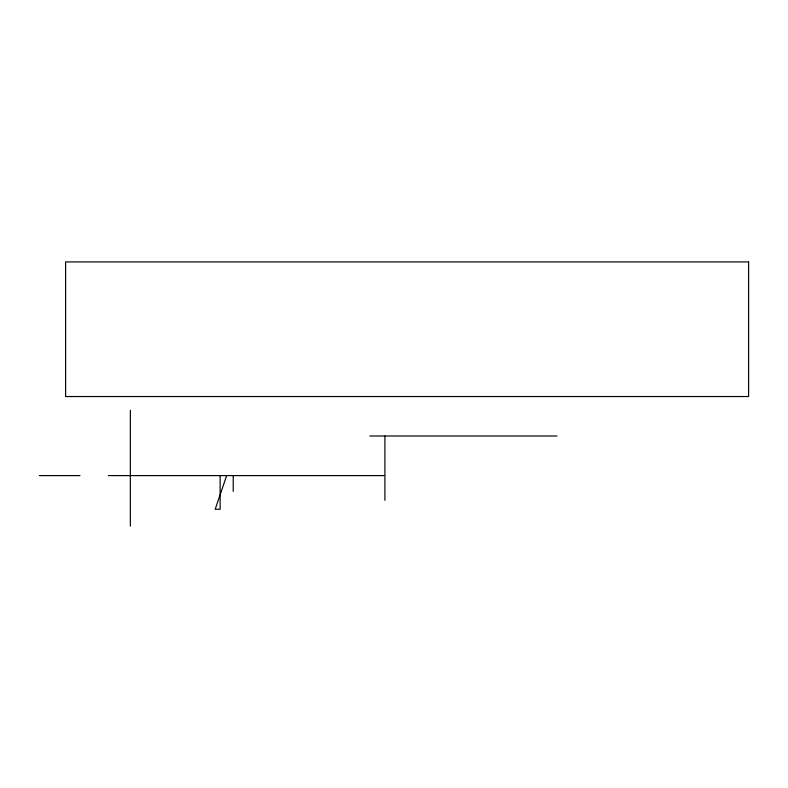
<?xml version="1.0" encoding="UTF-8"?>
<svg xmlns="http://www.w3.org/2000/svg" width="788" height="788" viewBox="0 0 788 788"><rect width="100%" height="100%" fill="white"/><g stroke="black" fill="none" stroke-linecap="round" stroke-linejoin="round"><path stroke-width="1.18" d="M226.668 475.597L215.183 509.255L220.128 509.255L220.128 475.597M369.828 436L556.998 436M39.4 475.597L79.982 475.597M108.271 475.597L383.874 475.597M384.908 436L384.908 500.341M233.228 475.597L233.228 491.436M130.355 410.272L130.355 526.079M748.6 261.921L65.611 261.921L65.611 396.541L748.6 396.541L748.6 261.921"/></g></svg>
